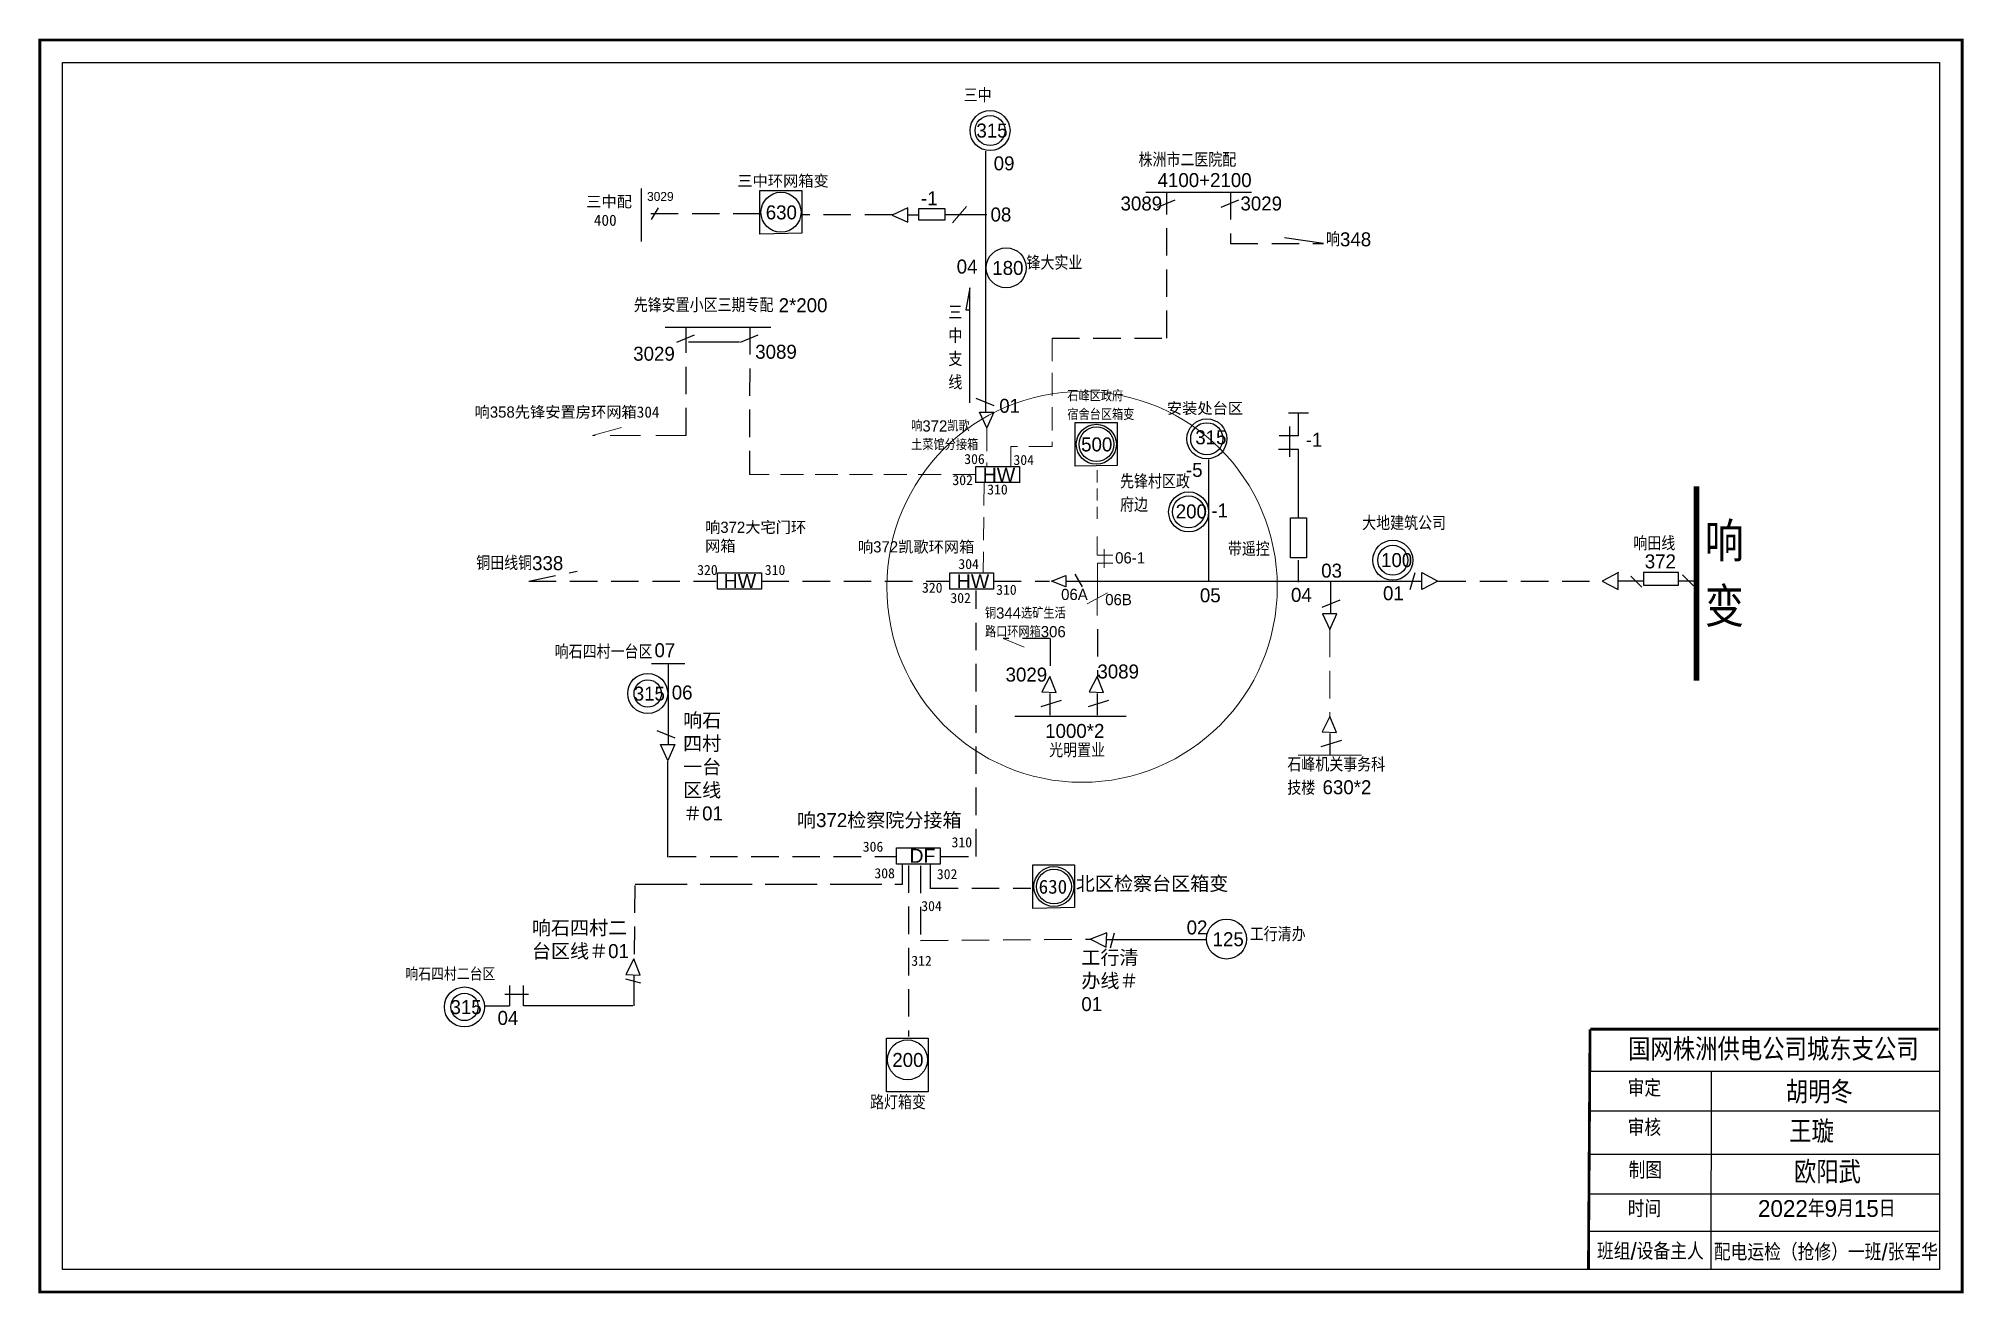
# Model space of a CAD drawing. Extents: x 450 to 795, y -20 to 204.
import ezdxf

# ---------------------------------------------------------------- set-up
doc = ezdxf.new("R2010")
doc.units = 0
doc.header["$LTSCALE"] = 0.774411
doc.linetypes.add('ACAD_ISO02W100', pattern=[15, 12, -3])
doc.linetypes.add('DASHED2', pattern=[9.525, 6.35, -3.175])
doc.layers.get('0').update_dxf_attribs({"linetype": 'CONTINUOUS'})
doc.layers.add('MiniCADLayer', color=7, linetype='CONTINUOUS', lineweight=20)
doc.styles.add('hztxt_txtstyle_0.00_0_0', font='', dxfattribs={"bigfont": 'hztxt.shx'})
doc.styles.add('hztxt_txtstyle_2.00_0_0', font='', dxfattribs={"height": 2, "bigfont": 'hztxt.shx'})
doc.styles.add('hztxt_txtstyle_2.50_0_0', font='', dxfattribs={"height": 2.5, "bigfont": 'hztxt.shx'})
doc.styles.add('hztxt_txtstyle_200.00_0_0200', font='', dxfattribs={"height": 200, "bigfont": 'hztxt.shx'})
doc.styles.add('hztxt_txtstyle_3.00_0_0', font='', dxfattribs={"height": 3, "bigfont": 'hztxt.shx'})
doc.styles.add('hztxt_txtstyle_300.00_0_0300', font='', dxfattribs={"height": 300, "bigfont": 'hztxt.shx'})
doc.styles.add('hztxt_txtstyle_4.00_0_0', font='', dxfattribs={"height": 4, "bigfont": 'hztxt.shx'})
doc.styles.add('宋体_txtstyle_200.00_0_0200', font='', dxfattribs={"height": 200})
doc.styles.get('hztxt_txtstyle_0.00_0_0').set_extended_font_data('hztxt')
doc.styles.get('hztxt_txtstyle_2.00_0_0').set_extended_font_data('hztxt')
doc.styles.get('hztxt_txtstyle_2.50_0_0').set_extended_font_data('hztxt')
doc.styles.get('hztxt_txtstyle_200.00_0_0200').set_extended_font_data('hztxt')
doc.styles.get('hztxt_txtstyle_3.00_0_0').set_extended_font_data('hztxt')
doc.styles.get('hztxt_txtstyle_300.00_0_0300').set_extended_font_data('hztxt')
doc.styles.get('hztxt_txtstyle_4.00_0_0').set_extended_font_data('hztxt')
doc.styles.get('宋体_txtstyle_200.00_0_0200').set_extended_font_data('宋体')

msp = doc.modelspace()

# ---------------------------------------------------------------- linework, layer by layer
at = {"linetype": 'Continuous'}
for p, q in [((619.57, 137.52), (619.6, 184.31)), ((616.71, 159.86), (615.99, 155.96)), ((616.71, 139.32), (616.71, 159.86)), ((615.99, 155.96), (616.71, 155.96)), ((566.36, 150.19), (575.49, 150.19)), ((621.08, 138.79), (617.88, 140.1)), ((619.75, 134.81), (618.47, 137.64)), ((618.47, 137.64), (621.03, 137.64)), ((621.03, 137.64), (619.75, 134.81)), ((675.54, 118.71), (675.54, 130.93)), ((659.43, 129.17), (659.43, 107.49)), ((675.54, 107.25), (675.54, 111.16)), ((631.37, 107.4), (633.93, 108.43)), ((633.93, 106.37), (631.37, 107.4)), ((633.93, 108.43), (633.93, 106.37)), ((633.95, 107.41), (697.58, 107.41)), ((635.5, 108.65), (636.81, 106.38)), ((681.27, 107.32), (681.27, 101.72)), ((696.36, 108.91), (695.48, 105.87)), ((697.61, 108.94), (700.49, 107.42)), ((697.62, 105.91), (697.62, 108.94)), ((700.49, 107.42), (697.62, 105.91)), ((732.78, 108.95), (729.9, 107.43)), ((729.9, 107.43), (732.77, 105.91)), ((732.77, 105.91), (732.77, 108.95)), ((735.01, 108.32), (736.99, 106.34)), ((744.24, 108.56), (746.22, 106.58)), ((679.81, 102.73), (683.01, 104.04)), ((682.42, 101.58), (679.86, 101.58)), ((679.86, 101.58), (681.14, 98.75)), ((681.14, 98.75), (682.42, 101.58)), ((631.05, 90.37), (629.64, 87.6)), ((632.2, 87.48), (631.05, 90.37)), ((639.52, 90.37), (638.1, 87.6)), ((640.66, 87.48), (639.52, 90.37)), ((629.5, 84.98), (633.15, 86.14)), ((629.64, 87.6), (632.2, 87.48)), ((631.04, 87.29), (631.04, 83.45)), ((637.97, 84.98), (641.62, 86.14)), ((638.1, 87.6), (640.66, 87.48)), ((639.5, 87.29), (639.5, 83.45)), ((624.8, 83.25), (644.69, 83.25)), ((681.18, 83.22), (679.77, 80.45)), ((682.33, 80.33), (681.18, 83.22)), ((564.01, 79.32), (560.8, 80.63)), ((679.77, 80.45), (682.33, 80.33)), ((681.17, 80.14), (681.17, 76.3)), ((562.67, 75.34), (561.39, 78.17)), ((561.39, 78.17), (563.95, 78.17)), ((563.95, 78.17), (562.67, 75.34)), ((679.63, 77.83), (683.28, 78.99)), ((562.65, 75.3), (562.65, 58.06)), ((641.23, 44.5), (638.34, 43.35)), ((638.34, 43.35), (641.11, 41.94)), ((641.11, 41.94), (641.23, 44.5)), ((641.18, 43.34), (659.1, 43.34)), ((556.62, 39.84), (555.2, 37.07)), ((557.76, 36.95), (556.62, 39.84)), ((534.44, 31.44), (534.44, 35.08)), ((536.86, 31.44), (536.86, 35.08)), ((555.2, 37.07), (557.76, 36.95)), ((556.6, 37), (556.6, 31.44)), ((534.37, 31.42), (529.95, 31.42)), ((533.55, 33.55), (537.74, 33.55)), ((556.44, 31.44), (536.86, 31.44)), ((727.75, 19.76), (790.12, 19.76)), ((749.4, 19.75), (749.36, -15.7)), ((727.75, 12.66), (790.12, 12.66)), ((727.75, 4.91), (790.12, 4.91)), ((727.75, -2.2), (790.12, -2.2)), ((727.71, -8.88), (790.08, -8.88))]:
    msp.add_line(p, q, dxfattribs=at)
at = {"color": 0, "linetype": 'Continuous'}
for p, q in [((557.94, 177.65), (557.94, 168.18)), ((648.25, 176.99), (667.15, 176.99)), ((560.98, 174.2), (559.7, 172.1)), ((605.64, 174.18), (602.81, 172.89)), ((602.81, 172.89), (605.64, 171.61)), ((605.64, 171.61), (605.64, 174.18)), ((607.57, 172.89), (605.7, 172.89)), ((612.32, 173), (619.75, 173)), ((653.44, 175.58), (650.26, 174.25)), ((664.82, 175.58), (661.64, 174.25)), ((680, 167.8), (673.07, 168.81)), ((562.24, 152.84), (581.13, 152.84)), ((567.43, 151.42), (564.25, 150.09)), ((578.81, 151.42), (575.63, 150.09)), ((617.78, 127.94), (625.63, 127.94)), ((617.78, 125.01), (617.78, 127.94)), ((625.63, 127.94), (625.63, 125.01)), ((625.63, 125.05), (617.79, 125.05)), ((571.58, 108.92), (579.43, 108.92)), ((571.58, 105.99), (571.58, 108.92)), ((579.43, 108.92), (579.43, 105.99)), ((613.13, 108.92), (620.98, 108.92)), ((613.13, 105.99), (613.13, 108.92)), ((620.98, 108.92), (620.98, 105.99)), ((579.43, 105.99), (571.58, 105.99)), ((620.98, 105.99), (613.13, 105.99)), ((559.74, 92.7), (565.76, 92.7)), ((562.75, 92.53), (562.75, 78.27)), ((603.58, 56.78), (603.58, 59.7)), ((603.58, 59.7), (611.42, 59.7)), ((611.42, 59.7), (611.42, 56.78)), ((611.42, 56.78), (603.58, 56.78)), ((641.9, 41.82), (642.63, 44.53)), ((555.09, 36.28), (557.8, 35.55))]:
    msp.add_line(p, q, dxfattribs=at)
at = {"linetype": 'DASHED2'}
for p, q in [((651.98, 150.88), (651.98, 176.82)), ((663.37, 176.99), (663.37, 167.8)), ((663.37, 167.8), (680, 167.8)), ((565.96, 133.48), (565.96, 152.66)), ((577.35, 152.84), (577.3, 126.48)), ((631.44, 150.88), (651.98, 150.88)), ((537.8, 107.43), (546.49, 109.21)), ((537.8, 107.43), (571.34, 107.42)), ((579.42, 107.43), (612.96, 107.42)), ((621.02, 107.43), (630.96, 107.42)), ((700.6, 107.43), (729.88, 107.42)), ((737.29, 107.43), (732.82, 107.43)), ((617.89, 58.18), (617.89, 105.72)), ((631.1, 97.18), (622.68, 97.18)), ((631.09, 97.18), (631.09, 90.27)), ((639.55, 98.84), (639.56, 90.27)), ((562.86, 58.18), (603.5, 58.18)), ((605.76, 56.57), (605.76, 25.99)), ((607.92, 56.52), (607.92, 43.16)), ((609.63, 56.74), (609.63, 52.35)), ((611.56, 58.18), (617.89, 58.18)), ((556.77, 52.99), (556.66, 39.74)), ((609.71, 52.48), (627.63, 52.48)), ((607.92, 43.16), (638.44, 43.39))]:
    msp.add_line(p, q, dxfattribs=at)
at = {"color": 0, "linetype": 'DASHED2'}
for p, q in [((579.31, 173.09), (558.17, 173.09)), ((602.84, 172.92), (586.8, 172.92))]:
    msp.add_line(p, q, dxfattribs=at)
at = {"color": 7, "linetype": 'DASHED2', "lineweight": 0, "ltscale": 0.839036}
for p, q in [((631.44, 150.88), (631.44, 131.51)), ((619.75, 134.81), (619.75, 127.94)), ((631.44, 131.51), (624.06, 131.51)), ((624.06, 131.51), (624.06, 127.94)), ((619.28, 125.05), (619.12, 108.92))]:
    msp.add_line(p, q, dxfattribs=at)
at = {"color": 7, "linetype": 'DASHED2', "lineweight": 0, "ltscale": 1.105063}
for p, q in [((549.18, 133.48), (556.58, 135.47)), ((565.96, 133.48), (549.18, 133.48))]:
    msp.add_line(p, q, dxfattribs=at)
at = {"color": 0}
for p, q in [((677.33, 137.46), (673.77, 137.46)), ((673.99, 129.63), (673.99, 135.09)), ((675.52, 133.41), (675.52, 137.36)), ((675.53, 130.93), (671.97, 130.93)), ((675.51, 133.43), (672.09, 133.43))]:
    msp.add_line(p, q, dxfattribs=at)
at = {"color": 7, "linetype": 'DASHED2', "lineweight": 0, "ltscale": 0.441805}
msp.add_line((639.53, 118.55), (639.53, 128.05), dxfattribs=at)
at = {"color": 7, "linetype": 'DASHED2', "lineweight": 0, "ltscale": 0.835237}
msp.add_line((617.78, 126.48), (577.3, 126.48), dxfattribs=at)
at = {"color": 7, "linetype": 'DASHED2', "lineweight": 0, "ltscale": 0.681798}
for p, q in [((639.51, 112.06), (639.53, 115.97)), ((639.51, 112.06), (642.31, 112.06)), ((639.55, 107.41), (639.55, 110.63)), ((639.55, 110.63), (642.34, 110.63)), ((640.77, 113.15), (640.77, 109.33))]:
    msp.add_line(p, q, dxfattribs=at)
at = {"color": 7, "linetype": 'Continuous', "lineweight": 0, "ltscale": 0.49065}
msp.add_line((639.55, 107.41), (639.53, 101.26), dxfattribs=at)
at = {"linetype": 'ACAD_ISO02W100'}
msp.add_line((743.64, 107.47), (746.73, 107.48), dxfattribs=at)
at = {"color": 7, "linetype": 'Continuous', "lineweight": 0, "ltscale": 0.705833}
for p, q in [((641.35, 105.34), (637.75, 103.36)), ((622.68, 97.18), (626.46, 95.61))]:
    msp.add_line(p, q, dxfattribs=at)
at = {"color": 7, "linetype": 'DASHED2', "lineweight": 0, "ltscale": 1.001785}
msp.add_line((681.14, 98.75), (681.14, 83.16), dxfattribs=at)
at = {"color": 7, "linetype": 'Continuous', "lineweight": 0, "ltscale": 0.556547}
msp.add_line((675.51, 76.3), (686.82, 76.3), dxfattribs=at)
at = {"color": 0, "linetype": 'ACAD_ISO02W100'}
for p, q in [((604.67, 53.19), (604.67, 56.73)), ((556.87, 53.19), (604.67, 53.19))]:
    msp.add_line(p, q, dxfattribs=at)
at = {"linetype": 'Continuous', "const_width": 0.5}
msp.add_lwpolyline([(450.32, 204.22), (794.3, 204.22), (794.3, -19.75), (450.32, -19.75)], close=True, dxfattribs=at)
at = {"linetype": 'Continuous'}
for points in [[(454.37, 200.17), (790.25, 200.17), (790.25, -15.7), (454.37, -15.7)], [(674.11, 118.71), (676.96, 118.71), (676.96, 111.6), (674.11, 111.6)], [(743.54, 108.95), (737.28, 108.95), (737.28, 106.72), (743.54, 106.72)], [(601.8, 25.67), (609.3, 25.67), (609.3, 16.05), (601.8, 16.05)]]:
    msp.add_lwpolyline(points, close=True, dxfattribs=at)
at = {"color": 0, "linetype": 'Continuous'}
for points in [[(579.15, 177.27), (586.65, 177.27), (586.65, 169.63), (579.15, 169.48)], [(607.59, 174.07), (612.27, 174.07), (612.27, 171.99), (607.59, 171.99)], [(635.59, 135.77), (643.09, 135.77), (643.09, 128.12), (635.59, 127.98)], [(627.99, 56.66), (635.49, 56.66), (635.49, 49.02), (627.99, 48.87)]]:
    msp.add_lwpolyline(points, close=True, dxfattribs=at)
at = {"linetype": 'Continuous'}
for points, const_width in [([(746.79, 124.35), (746.76, 89.62)], 1), ([(727.72, 27.27), (727.43, -15.7)], 0.5), ([(727.75, 27.27), (790.12, 27.27)], 0.5)]:
    msp.add_lwpolyline(points, dxfattribs=dict(at, const_width=const_width))
for centre, radius in [((620.35, 188), 3.58), ((620.35, 188), 2.68), ((623.24, 163.45), 3.58), ((659.15, 132.86), 3.58), ((659.13, 132.87), 2.88), ((655.89, 119.79), 3.58), ((655.88, 119.8), 2.88), ((692.42, 111.15), 3.58), ((692.42, 111.15), 2.68), ((559.09, 87.32), 3.58), ((559.09, 87.32), 2.45), ((662.67, 43.4), 3.58), ((526.29, 31.25), 3.58), ((526.29, 31.25), 2.45), ((605.58, 21.8), 3.58)]:
    msp.add_circle(centre, radius, dxfattribs=at)
at = {"color": 0, "linetype": 'Continuous'}
for centre, radius in [((582.94, 173.39), 3.58), ((639.37, 131.89), 3.58), ((639.39, 131.9), 3.11), ((631.78, 52.79), 3.58), ((631.79, 52.79), 3.11)]:
    msp.add_circle(centre, radius, dxfattribs=at)
at = {"color": 12, "linetype": 'Continuous', "lineweight": 0, "ltscale": 1.316507, "true_color": 0xc00000}
msp.add_circle((636.81, 106.38), 34.94, dxfattribs=at)
at = {"layer": 'MiniCADLayer', "color": 0, "linetype": 'Continuous', "ltscale": 0.42592}
msp.add_line((613.63, 171.5), (616.11, 174.41), dxfattribs=at)

# ---------------------------------------------------------------- texts
at = {"linetype": 'Continuous', "attachment_point": 1}
for s, insert, char_height, width, style in [('三中', (615.62, 195.55), 2.5, 13.9826, 'hztxt_txtstyle_0.00_0_0'), ('315', (617.91, 189.26), 2.5, 5.6554, 'hztxt_txtstyle_0.00_0_0'), ('株洲市二医院配', (646.92, 184.01), 2.5, 41.6818, 'hztxt_txtstyle_0.00_0_0'), ('4100+2100', (650.33, 180.4), 2.5, 41.6818, 'hztxt_txtstyle_0.00_0_0'), ('3089', (643.7, 176.21), 2.5, 41.6818, 'hztxt_txtstyle_0.00_0_0'), ('3029', (665.16, 176.21), 2.5, 41.6818, 'hztxt_txtstyle_0.00_0_0'), ('响348', (680.47, 169.8), 2.5, 41.6818, 'hztxt_txtstyle_0.00_0_0'), ('锋大实业', (626.87, 165.58), 2.5, 13.9826, 'hztxt_txtstyle_0.00_0_0'), ('04', (614.38, 164.93), 2.5, 5.4797, 'hztxt_txtstyle_0.00_0_0'), ('180', (620.75, 164.68), 2.5, 5.6554, 'hztxt_txtstyle_0.00_0_0'), ('先锋安置小区三期专配 2*200', (556.59, 158.01), 2.5, 41.6818, 'hztxt_txtstyle_0.00_0_0'), ('三中支线', (612.89, 156.69), 2.5, 1.4607, 'hztxt_txtstyle_0.00_0_0'), ('3029', (556.5, 149.34), 2.5, 41.6818, 'hztxt_txtstyle_0.00_0_0'), ('3089', (578.33, 149.69), 2.5, 41.6818, 'hztxt_txtstyle_0.00_0_0'), ('{\\fSimSun|b0|i0|c134|p2;安装处台区}', (651.99, 139.34), 2, 19.3391, 'hztxt_txtstyle_0.00_0_0'), ('315', (657.08, 134.39), 2.5, 5.6554, 'hztxt_txtstyle_0.00_0_0'), ('-1', (676.83, 133.95), 2.5, 5.4797, 'hztxt_txtstyle_0.00_0_0'), ('{\\fKaiTi_GB2312|b0|i0|c134|p32;\\H0.72x;306}', (615.73, 130.16), 2.5, 13.9826, 'hztxt_txtstyle_0.00_0_0'), ('{\\fArial|b0|i0|c0|p32;HW}', (619.04, 127.68), 2.5, 13.9826, 'hztxt_txtstyle_0.00_0_0'), ('{\\fKaiTi_GB2312|b0|i0|c134|p32;\\H0.72x;304}', (624.54, 129.99), 2.5, 13.9826, 'hztxt_txtstyle_0.00_0_0'), ('-5', (655.41, 128.56), 2.5, 5.4797, 'hztxt_txtstyle_0.00_0_0'), ('{\\fKaiTi_GB2312|b0|i0|c134|p32;\\H0.72x;302}', (613.61, 126.39), 2.5, 13.9826, 'hztxt_txtstyle_0.00_0_0'), ('{\\fKaiTi_GB2312|b0|i0|c134|p32;\\H0.72x;310}', (619.84, 124.71), 2.5, 13.9826, 'hztxt_txtstyle_0.00_0_0'), ('先锋村区政府边', (643.61, 126.47), 2.5, 13.9826, 'hztxt_txtstyle_0.00_0_0'), ('200', (653.58, 121.14), 2.5, 5.6554, 'hztxt_txtstyle_0.00_0_0'), ('-1', (659.96, 121.3), 2.5, 5.4797, 'hztxt_txtstyle_0.00_0_0'), ('{\\fSimSun|b0|i0|c134|p2;响}372{\\fSimSun|b0|i0|c134|p2;大宅门环网箱}', (569.35, 118.05), 2, 18.1823, 'hztxt_txtstyle_2.00_0_0'), ('大地建筑公司', (686.94, 119.02), 2.5, 80.375, 'hztxt_txtstyle_0.00_0_0'), ('响  变', (748.25, 117.91), 7, 6.114, 'hztxt_txtstyle_0.00_0_0'), ('带遥控', (662.91, 114.4), 2.5, 13.9826, 'hztxt_txtstyle_0.00_0_0'), ('{\\fKaiTi_GB2312|b0|i0|c134|p32;\\H0.72x;320}', (567.94, 110.32), 2.5, 13.9826, 'hztxt_txtstyle_0.00_0_0'), ('{\\fKaiTi_GB2312|b0|i0|c134|p32;\\H0.72x;310}', (580.04, 110.32), 2.5, 13.9826, 'hztxt_txtstyle_0.00_0_0'), ('{\\fKaiTi_GB2312|b0|i0|c134|p32;\\H0.72x;304}', (614.68, 111.38), 2.5, 13.9826, 'hztxt_txtstyle_0.00_0_0'), ('06-1', (642.74, 112.58), 2, 5.4797, 'hztxt_txtstyle_2.00_0_0'), ('03', (679.61, 110.54), 2.5, 5.4797, 'hztxt_txtstyle_0.00_0_0'), ('100', (690.32, 112.43), 2.5, 5.6554, 'hztxt_txtstyle_0.00_0_0'), ('{\\fArial|b0|i0|c0|p32;HW}', (572.68, 108.69), 2.5, 13.9826, 'hztxt_txtstyle_0.00_0_0'), ('{\\fKaiTi_GB2312|b0|i0|c134|p32;\\H0.72x;320}', (608.17, 107.14), 2.5, 13.9826, 'hztxt_txtstyle_0.00_0_0'), ('{\\fArial|b0|i0|c0|p32;HW}', (614.39, 108.66), 2.5, 13.9826, 'hztxt_txtstyle_0.00_0_0'), ('{\\fKaiTi_GB2312|b0|i0|c134|p32;\\H0.72x;302}', (613.25, 105.3), 2.5, 13.9826, 'hztxt_txtstyle_0.00_0_0'), ('{\\fKaiTi_GB2312|b0|i0|c134|p32;\\H0.72x;310}', (621.44, 106.77), 2.5, 13.9826, 'hztxt_txtstyle_0.00_0_0'), ('06A', (633.07, 106.04), 2, 5.4797, 'hztxt_txtstyle_2.00_0_0'), ('06B', (640.96, 105.11), 2, 5.4797, 'hztxt_txtstyle_2.00_0_0'), ('05', (657.9, 106.13), 2.5, 5.4797, 'hztxt_txtstyle_0.00_0_0'), ('04', (674.2, 106.2), 2.5, 5.4797, 'hztxt_txtstyle_0.00_0_0'), ('01', (690.67, 106.5), 2.5, 5.4797, 'hztxt_txtstyle_0.00_0_0'), ('响石四村一台区', (542.44, 96.02), 2.5, 17.2554, 'hztxt_txtstyle_0.00_0_0'), ('07', (560.3, 96.31), 2.5, 5.4797, 'hztxt_txtstyle_0.00_0_0'), ('3029', (623.13, 91.95), 2.5, 41.6818, 'hztxt_txtstyle_0.00_0_0'), ('3089', (639.56, 92.51), 2.5, 41.6818, 'hztxt_txtstyle_0.00_0_0'), ('315', (556.59, 88.54), 2.5, 5.6554, 'hztxt_txtstyle_0.00_0_0'), ('06', (563.39, 88.75), 2.5, 5.4797, 'hztxt_txtstyle_0.00_0_0'), ('{\\f\uffbfﾬￌﾣﾤ_GB2312|b0|i0|c134|p49;响石四村一台区线＃01}', (565.42, 83.79), 2.5, 8.0058, 'hztxt_txtstyle_0.00_0_0'), ('1000*2', (630.21, 81.87), 2.5, 5.6554, 'hztxt_txtstyle_0.00_0_0'), ('光明置业', (630.93, 78.4), 2.5, 28.7822, 'hztxt_txtstyle_0.00_0_0'), ('石峰机关事务科技楼', (673.55, 75.84), 2.5, 18.1823, 'hztxt_txtstyle_0.00_0_0'), ('630*2', (679.85, 71.8), 2.5, 5.4797, 'hztxt_txtstyle_0.00_0_0'), ('{\\fSimSun|b0|i0|c134|p2;响}372{\\fSimSun|b0|i0|c134|p2;检察院分接箱}', (585.8, 65.92), 2.5, 36.8044, 'hztxt_txtstyle_0.00_0_0'), ('{\\fKaiTi_GB2312|b0|i0|c134|p32;\\H0.72x;306}', (597.57, 60.82), 2.5, 13.9826, 'hztxt_txtstyle_0.00_0_0'), ('{\\fArial|b0|i0|c0|p32;DF}', (605.92, 59.54), 2.5, 13.9826, 'hztxt_txtstyle_0.00_0_0'), ('{\\fKaiTi_GB2312|b0|i0|c134|p32;\\H0.72x;310}', (613.46, 61.61), 2.5, 13.9826, 'hztxt_txtstyle_0.00_0_0'), ('{\\fKaiTi_GB2312|b0|i0|c134|p32;\\H0.72x;308}', (599.65, 56.07), 2.5, 13.9826, 'hztxt_txtstyle_0.00_0_0'), ('{\\fKaiTi_GB2312|b0|i0|c134|p32;\\H0.72x;302}', (610.83, 55.91), 2.5, 13.9826, 'hztxt_txtstyle_0.00_0_0'), ('{\\fSimSun|b0|i0|c134|p2;北区检察台区箱变}', (635.7, 54.57), 2.5, 29.4114, 'hztxt_txtstyle_0.00_0_0'), ('{\\fKaiTi_GB2312|b0|i0|c134|p32;\\H0.72x;304}', (608.04, 50.2), 2.5, 13.9826, 'hztxt_txtstyle_0.00_0_0'), ('{\\f\uffbfﾬￌﾣﾤ_GB2312|b0|i0|c134|p49;响石四村二台区线＃01}', (538.37, 46.66), 2.5, 18.4256, 'hztxt_txtstyle_0.00_0_0'), ('02', (655.53, 46.72), 2.5, 5.4797, 'hztxt_txtstyle_0.00_0_0'), ('工行清办', (666.83, 45.5), 2.5, 13.9826, 'hztxt_txtstyle_0.00_0_0'), ('{\\f\uffbfﾬￌﾣﾤ_GB2312|b0|i0|c134|p49;工行清办线＃01}', (636.69, 41.35), 2.5, 13.1516, 'hztxt_txtstyle_0.00_0_0'), ('125', (660.18, 44.62), 2.5, 5.6554, 'hztxt_txtstyle_0.00_0_0'), ('\\pt20.6797;响石四村二台区', (515.73, 38.27), 2.3, 26.2096, 'hztxt_txtstyle_0.00_0_0'), ('{\\fKaiTi_GB2312|b0|i0|c134|p32;\\H0.72x;312}', (606.25, 40.41), 2.5, 13.9826, 'hztxt_txtstyle_0.00_0_0'), ('315', (523.8, 32.47), 2.5, 5.6554, 'hztxt_txtstyle_0.00_0_0'), ('04', (532.22, 30.54), 2.5, 5.4797, 'hztxt_txtstyle_0.00_0_0'), ('国网株洲供电公司城东支公司', (734.53, 25.64), 4, 82.0179, 'hztxt_txtstyle_4.00_0_0'), ('200', (602.86, 23.02), 2.5, 5.6554, 'hztxt_txtstyle_0.00_0_0'), ('审定', (734.45, 18.2), 3, 23.4615, 'hztxt_txtstyle_0.00_0_0'), ('胡明冬', (762.74, 18), 4, 23.4615, 'hztxt_txtstyle_4.00_0_0'), ('路灯箱变', (598.87, 15.43), 2.5, 28.7822, 'hztxt_txtstyle_0.00_0_0'), ('审核', (734.45, 11.14), 3, 23.4615, 'hztxt_txtstyle_0.00_0_0'), ('王璇', (763.37, 10.94), 4, 33.0539, 'hztxt_txtstyle_4.00_0_0'), ('制图', (734.61, 3.52), 3, 23.4615, 'hztxt_txtstyle_0.00_0_0'), ('欧阳武', (764.2, 3.68), 4, 23.4615, 'hztxt_txtstyle_4.00_0_0'), ('时间', (734.45, -3.37), 3, 23.4615, 'hztxt_txtstyle_0.00_0_0')]:
    msp.add_mtext(s, dxfattribs=dict(at, insert=insert, char_height=char_height, width=width, style=style))
at = {"color": 0, "linetype": 'Continuous', "attachment_point": 1}
for s, insert, char_height, width, style in [('09', (621, 183.39), 2.5, 5.4797, 'hztxt_txtstyle_0.00_0_0'), ('3029', (558.97, 177.02), 1.6, 41.6818, 'hztxt_txtstyle_0.00_0_0'), ('-1', (607.99, 177.13), 2.5, 5.4797, 'hztxt_txtstyle_2.50_0_0'), ('630', (580.21, 174.62), 2.5, 5.6554, 'hztxt_txtstyle_2.50_0_0'), ('08', (620.44, 174.24), 2.5, 5.4797, 'hztxt_txtstyle_2.50_0_0'), ('01', (622, 140.02), 2.5, 5.4797, 'hztxt_txtstyle_0.00_0_0'), ('响田线', (735.47, 115.4), 2.5, 10.8689, 'hztxt_txtstyle_0.00_0_0'), ('372', (737.51, 112.2), 2.5, 5.6554, 'hztxt_txtstyle_0.00_0_0'), ('{\\fSimSun|b0|i0|c134|p2;630}', (629.05, 54.01), 2.5, 5.6554, 'hztxt_txtstyle_2.50_0_0')]:
    msp.add_mtext(s, dxfattribs=dict(at, insert=insert, char_height=char_height, width=width, style=style))
at = {"color": 7, "linetype": 'DASHED2', "lineweight": 0, "ltscale": 0.812254, "insert": (634.17, 141.56), "char_height": 2, "attachment_point": 1, "style": 'hztxt_txtstyle_200.00_0_0200'}
msp.add_mtext('石峰区政府^M^J宿舍台区箱变', dxfattribs=at)
at = {"color": 2, "linetype": 'Continuous', "true_color": 0xffff00, "insert": (528.11, 138.66), "char_height": 2, "width": 59.2131, "attachment_point": 1, "style": 'hztxt_txtstyle_2.00_0_0'}
msp.add_mtext('{\\fSimSun|b0|i0|c134|p2;响}358{\\fSimSun|b0|i0|c134|p2;先锋安置房环网箱304}', dxfattribs=at)
at = {"color": 7, "linetype": 'Continuous', "lineweight": 0, "ltscale": 1.468708, "char_height": 2, "attachment_point": 1, "style": 'hztxt_txtstyle_0.00_0_0'}
for s, insert in [('响372凯歌^J土菜馆分接箱', (606.24, 136.17)), ('{\\fSimSun|b0|i0|c134|p2;响}372{\\fSimSun|b0|i0|c134|p2;凯歌环网箱}', (596.71, 114.55))]:
    msp.add_mtext(s, dxfattribs=dict(at, insert=insert))
at = {"color": 7, "linetype": 'Continuous', "insert": (636.65, 133.12), "char_height": 2.5, "width": 5.6554, "attachment_point": 1, "style": 'hztxt_txtstyle_2.50_0_0'}
msp.add_mtext('500', dxfattribs=at)
at = {"color": 1, "true_color": 0xff0000, "insert": (528.4, 111.88), "char_height": 2.5, "width": 18.1823, "attachment_point": 1, "style": 'hztxt_txtstyle_2.50_0_0'}
msp.add_mtext('铜田线铜338', dxfattribs=at)
at = {"color": 2, "true_color": 0xffff00, "insert": (619.43, 102.71), "char_height": 2, "width": 39.0477, "attachment_point": 1, "style": 'hztxt_txtstyle_2.00_0_0'}
msp.add_mtext('铜344选矿生活^M^J路口环网箱306', dxfattribs=at)
at = {"color": 7, "linetype": 'Continuous', "lineweight": 0, "ltscale": 0.967672, "insert": (757.77, -3.3), "char_height": 3, "attachment_point": 1, "style": 'hztxt_txtstyle_3.00_0_0'}
msp.add_mtext('2022年9月15日', dxfattribs=at)
at = {"color": 7, "linetype": 'Continuous', "lineweight": 0, "ltscale": 0.426761, "insert": (728.95, -10.96), "char_height": 3, "attachment_point": 1, "style": 'hztxt_txtstyle_300.00_0_0300'}
msp.add_mtext('班组/设备主人', dxfattribs=at)
at = {"color": 7, "linetype": 'Continuous', "lineweight": 0, "ltscale": 1.975744, "insert": (749.87, -11.11), "char_height": 3, "attachment_point": 1, "style": 'hztxt_txtstyle_300.00_0_0300'}
msp.add_mtext('配电运检（抢修）一班/张军华', dxfattribs=at)
at = {"layer": 'MiniCADLayer', "color": 0, "ltscale": 0.745561, "char_height": 2, "attachment_point": 1, "style": '宋体_txtstyle_200.00_0_0200'}
for s, insert in [('三中环网箱变', (575.12, 180.01)), ('三中配\\P 400', (548.09, 176.3))]:
    msp.add_mtext(s, dxfattribs=dict(at, insert=insert))

doc.saveas('drawing.dxf')
